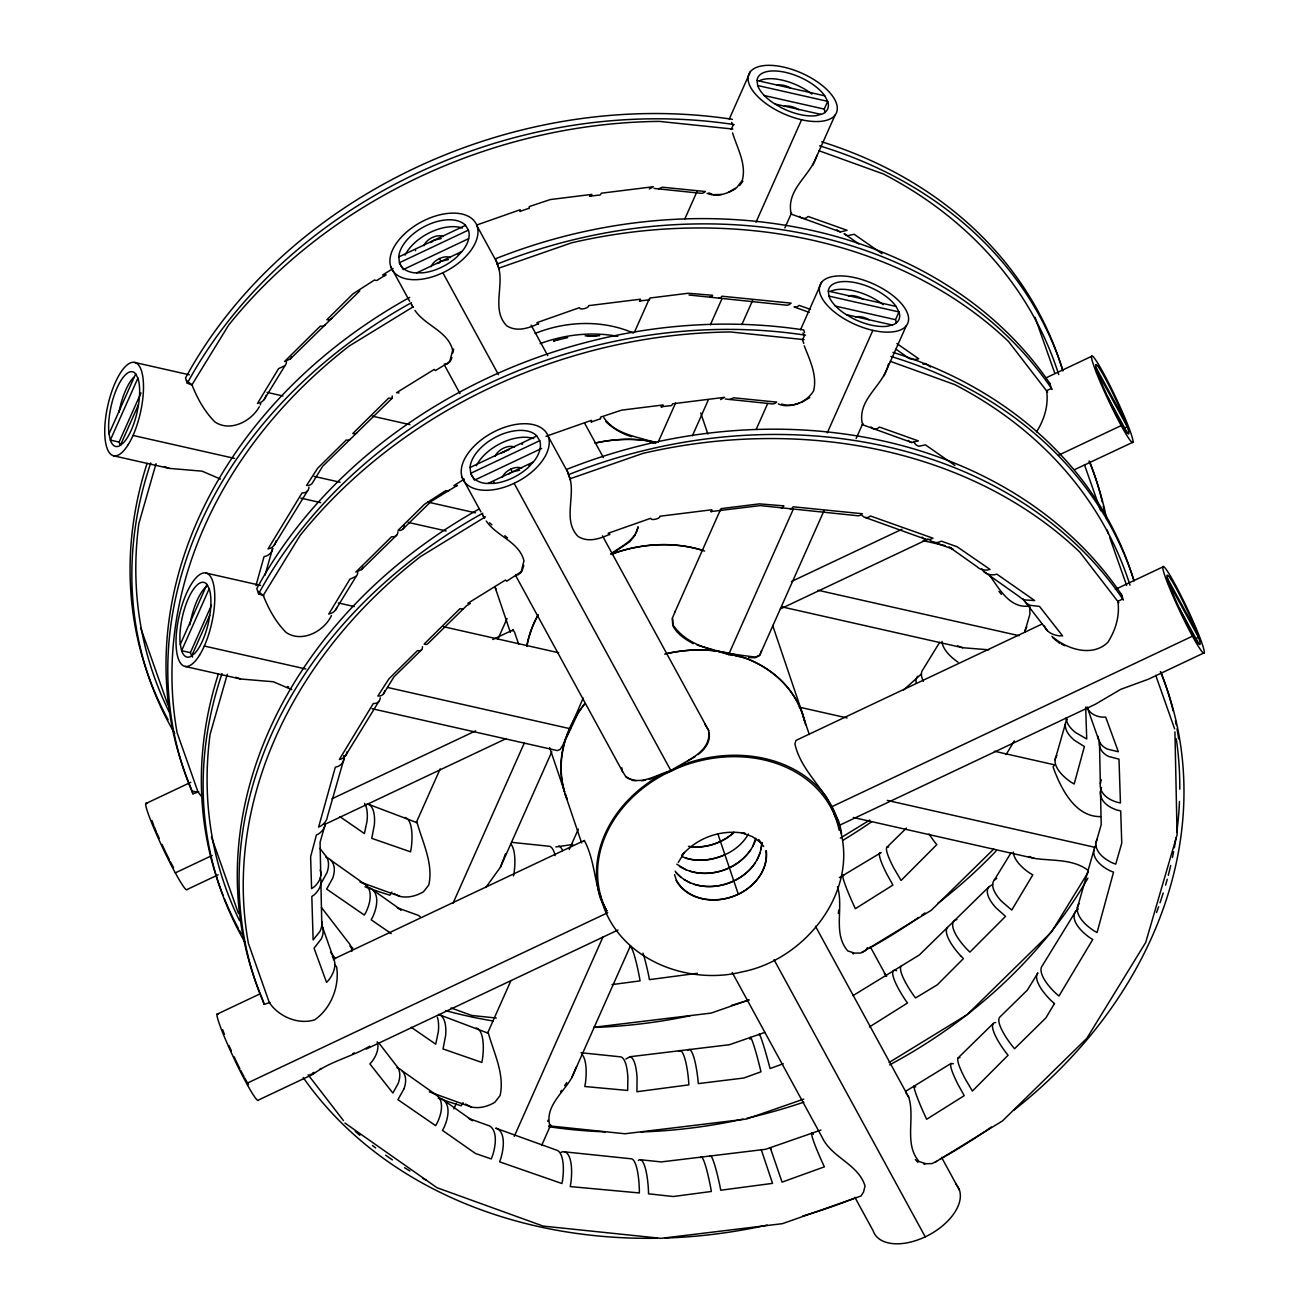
<?xml version="1.0" encoding="UTF-8"?>
<svg xmlns="http://www.w3.org/2000/svg" width="1309" height="1309" viewBox="0 0 1309 1309"><rect width="100%" height="100%" fill="white"/><g stroke="black" fill="none" stroke-linecap="round" stroke-linejoin="round"><path stroke-width="1.5" d="M762.002 842.718L761.069 849.672M888.484 363.771C883.951 385.402 857.788 398.525 862.107 422.692L862.746 423.658L856.135 438.515M505.47 853.877L500.463 867.147L485.819 887.502M838.333 913.322L838.676 910.18M513.521 875.917L514.159 872.285A38.288 13.352 -77.3 0 0 510.837 843.929M452.898 352.89L453.618 348.996M547.767 1121.306L547.98 1120.291M255.959 585.598L264.025 556.636L266.791 555.834A38.321 17.982 23.2 0 0 272.681 548.324L264.974 575.24M404.874 817.438A38.288 13.352 -77.3 0 1 411.288 847.774L410.584 851.848L371.756 838.349L374.358 824.883A38.566 15.626 -70.3 0 0 367.224 803.824L417.113 822.723C422.774 842.963 433.492 863.58 428.812 884.949L423.543 891.724C416.377 895.945 408.228 898.154 399.981 896.436L359.991 881.988M476.165 1028.023A38.288 13.352 -77.3 0 1 482.579 1058.376L481.859 1062.433L443.031 1048.951L445.633 1035.484A38.566 15.626 -70.3 0 0 438.499 1014.426L488.404 1033.308C494.049 1053.549 504.783 1074.182 500.103 1095.535L494.818 1102.309C487.668 1106.547 479.519 1108.739 471.273 1107.021L429.368 1091.886M156.033 463.664L138.819 523.747A477.949 389.1 -18.7 0 0 169.139 711.883M227.308 674.25L210.095 734.333A477.949 389.1 -18.7 0 0 239.531 920.636M343.956 758.909L327.43 816.603A38.37 20.404 9.6 0 1 321.016 825.881L318.627 827.059L335.3 767.221L338.066 766.419A38.321 17.982 23.2 0 0 343.792 755.522M755.866 838.202L752.626 846.694M1055.087 759.776L1065.379 723.893M1077.291 908.086L1093.833 850.392M1096.026 842.718L1101.196 824.686L1100.493 791.34M550.647 1124.824L550.222 1125.985L549.665 1124.987C545.149 1106.023 563.345 1092.753 571.755 1077.732L630.545 945.605M637.908 526.823C635.143 541.01 620.842 546.36 610.567 554.067M636.174 532.894L638.203 527.347M755.637 839.969C746.425 865.56 715.156 879.108 689.696 871.139M760.087 853.124L757.093 859.866M372.067 708.709L557.241 750.564L560.121 749.468L562.886 745.132L583.192 698.041M761.527 650.818L759.809 655.04L755.489 657.134C727.1 653.256 690.71 650.704 673.022 624.966L672.531 617.766L675.28 611.238M451.932 357.521L450.607 360.695L447.793 363.002L435.897 370.283A38.288 3.125 64.7 0 1 434.981 370.283L434.244 369.4L396.562 392.684L399.032 392.88M817.012 155.264C810.566 175.521 786.889 188.774 790.832 212.091L791.47 213.072L784.86 227.913M576.533 1066.622L571.755 1077.732M109.007 433.819L135.678 373.899M137.903 378.154L110.349 440.102A38.288 13.352 -77.3 0 0 119.414 445.927L123.406 442.851A38.288 13.352 -77.3 0 0 137.183 411.877L138.918 402.108A38.288 13.352 -77.3 0 0 137.903 378.154L135.596 373.752A38.288 13.352 -77.3 0 0 116.992 388.069A38.288 13.352 -77.3 0 0 108.974 433.606L110.349 440.102L119.086 442.082A38.288 13.352 -77.3 0 0 120.543 445.273M119.086 442.082L140.979 392.88M120.493 445.093L138.443 404.743M180.298 644.421L206.953 584.485M209.195 588.739L181.624 650.704A38.288 13.352 -77.3 0 0 190.705 656.513L194.681 653.453A38.288 13.352 -77.3 0 0 208.475 622.462L210.193 612.71A38.288 13.352 -77.3 0 0 209.195 588.739L206.871 584.338A38.288 13.352 -77.3 0 0 188.283 598.655A38.288 13.352 -77.3 0 0 180.249 644.192L181.624 650.704L190.378 652.667A38.288 13.352 -77.3 0 0 192.685 657.069M190.378 652.667L211.453 605.298M191.785 655.678L209.735 615.345M440.184 768.858L416.229 822.674L416.737 821.708M497.976 638.956L507.058 618.535M634.374 332.371L649.264 298.877M684.869 218.848L697.288 190.934M729.26 119.07L750.335 71.717M731.191 129.493L733.138 125.108L731.633 122.424M452.947 903.406L524.255 743.152M658.165 442.164L675.575 403.025M710.394 324.747L721.995 298.665M755.997 222.252L801.583 119.757M824.948 112.639A38.288 17.786 24 0 0 824.228 109.089L827.681 101.349L824.637 95.622A38.288 17.786 24 0 0 785.547 72.371A38.288 17.786 24 0 0 757.027 80.34L757.682 85.527A38.288 17.786 24 0 0 772.964 102.74L781.358 107.714A38.288 17.786 24 0 0 816.358 115.634L822.461 113.916A38.288 17.786 24 0 0 827.681 101.349L757.682 85.527M500.463 867.147L551.809 751.759M692.396 435.766L708.071 400.505M741.925 324.419L752.659 300.285M812.693 165.359L835.027 115.159A47.86 22.22 24 0 0 783.764 67.119A47.86 22.22 24 0 0 759.253 98.028A47.86 22.22 24 0 0 835.027 115.159M453.879 1108.87L456.366 1103.291M510.641 981.308L487.521 1033.259L488.012 1032.31M569.251 849.541L578.333 829.137M675.019 611.827L720.555 509.463M756.16 429.434L767.745 403.385M800.552 329.655L821.61 282.302M514.273 1136.359L602.991 936.966M719.001 651.555L728.606 654.615L793.27 509.25M827.272 432.854L872.874 330.359M896.223 323.225A38.288 17.786 24 0 0 895.52 319.691L898.956 311.935L895.929 306.224A38.288 17.786 24 0 0 856.839 282.973A38.288 17.786 24 0 0 828.302 290.942L828.957 296.112A38.288 17.786 24 0 0 844.256 313.326L852.634 318.316A38.288 17.786 24 0 0 887.633 326.219L893.752 324.517A38.288 17.786 24 0 0 898.956 311.935L828.957 296.112M541.615 1145.49L550.516 1125.445M823.934 510.886L759.547 655.629L755.228 657.723L748.633 657.511M883.968 375.945L906.303 325.745A47.86 22.22 24 0 0 855.055 277.704A47.86 22.22 24 0 0 830.528 308.629A47.86 22.22 24 0 0 906.303 325.745M260.18 405.005L260.818 403.597M404.056 1088.679L397.936 1099.675L435.619 1125.658L437.386 1122.549A38.403 20.093 -49.3 0 0 433.263 1093.359M259.297 406.772C251.263 421.351 230.139 432.281 214.921 421.94C204.449 411.468 197.364 398.427 191.948 384.83L228.682 325.025A477.949 389.1 -18.7 0 1 659.311 121.393L732.844 129.051M331.455 615.59C324.108 631.298 302.019 643.128 286.196 632.525C275.724 622.053 268.64 609.012 263.24 595.415L299.974 535.626A477.949 389.1 -18.7 0 1 730.586 331.979L804.119 339.636M791.47 213.072L790.963 214.038L840.476 231.922L847.087 230.302L808.144 216.476L806.491 217.752A38.288 13.352 -77.3 0 1 799.717 216.329M862.746 423.658L862.255 424.623L911.751 442.507L918.362 440.904L879.435 427.061L877.766 428.338A38.288 13.352 -77.3 0 1 871.009 426.914M1036.499 431.823C1044.32 419.747 1048.771 405.021 1046.578 390.72L1051.454 388.413L1049.671 383.144M560.579 1091.984L561.545 1090.332M1006.114 754.589L1014.295 740.878M264.107 399.638L284.969 365.669A38.566 16.035 31.4 0 0 286.507 361.759M274.088 545.346L307.599 490.777M335.382 610.223L356.244 576.255A38.566 16.035 31.4 0 0 357.799 572.344M345.363 755.931L378.89 701.362M383.357 694.097L393.927 676.884L421.662 649.722M678.258 862.467L684.411 852.454L681.711 855.644C696.961 837.498 722.061 828.826 745.279 833.522L741.303 832.655L752.413 836.664L761.543 843.127L758.484 839.576M939.682 642.31L922.992 669.488A38.566 16.035 31.4 0 0 923.385 681.302M1013.313 852.044A38.288 17.786 24 0 0 1029.299 872.792L1032.801 874.87L1011.759 910.066L1001.401 901.148A38.566 16.035 31.4 0 1 994.267 880.09L1010.973 852.912M1088.401 871.909L1051.454 932.041L967.106 1014.671L889.056 1062.515M1075.883 911.064L1042.373 965.633A38.37 14.284 37.1 0 0 1055.872 993.384L1058.965 996.018L1092.753 939.469L1090.021 937.817A38.321 17.606 24.8 0 1 1078.354 908.888M391.866 892.034L389.902 895.176A466.593 379.872 -18.7 0 1 364.998 886.798M463.141 1102.62L461.193 1105.761A466.593 379.872 -18.7 0 1 438.155 1098.087M564.654 1085.685L566.715 1082.576M867.474 947.585L865.249 950.759L860.618 953.034L854.679 953.116L847.839 950.989C832.393 933.448 844.027 907.595 837.465 886.602M750.646 849.934C735.462 871.859 702.72 880.515 679.535 866.443M755.097 863.089C742.138 882.135 716.121 891.118 694.146 884.311M321.621 882.462L326.988 872.628A38.566 21.582 -37.4 0 0 324.779 854.695L319.92 848.379M739.618 185.567L742.874 181.296M1054.121 765.405L1053.091 767.074C1060.781 788.296 1074.934 817.078 1100.673 816.62M635.487 534.743L629.613 541.844L612.236 553.527M625.866 1059.014L629.924 1056.739L729.538 1044.697L765.061 1032.343M512.179 630.873L513.046 629.924L514.568 632.247L518.675 644.224M583.454 841.474L584.321 840.509C596.233 862.484 593.828 889.58 606.852 911.08L600.569 898.858A125.206 101.938 -18.7 0 1 658.492 776.221L688.223 762.82A125.206 101.938 -18.7 0 1 826.339 797.017L838.513 820.792A125.206 101.938 -18.7 0 1 841.572 833.784M325.417 324.534A38.403 12.943 41.2 0 1 322.276 326.219L320.345 326.121L284.56 361.48L290.32 358.928L359.828 290.843M392.176 395.94A37.666 6.398 57.3 0 1 391.849 398.509L322.636 466.299L312.066 483.512A38.288 13.761 38.6 0 1 308.728 485.394L306.568 485.443L317.678 468.213L346.312 439.922L347.818 440.249A38.452 10.259 48.5 0 0 350.37 439.12M397.887 531.732A38.403 12.943 41.2 0 1 393.567 536.805L391.636 536.723L355.835 572.066L361.595 569.513L396.709 535.119M403.09 528.885L431.103 501.429L457.316 485.361A38.37 8.099 53.7 0 1 455.221 486.081L453.928 485.557L464.351 479.127M733.842 832.311C722.535 843.356 705.927 848.232 690.35 846.858M903.603 689.99L921.438 673.906M929.079 833.997A38.403 9.687 49.9 0 0 934.462 841.72L936.802 844.632L901.083 880.45L893.982 868.358A37.666 6.398 57.3 0 1 886.847 847.299L906.499 828.057M993.744 849.066L931.223 910.328L861.797 952.527M992.713 884.508L988.933 886.815L919.425 954.916L853.108 995.56M995.658 1022.542A38.403 9.687 49.9 0 0 1005.737 1052.305L1008.094 1055.218L972.374 1091.051L965.273 1078.96A37.666 6.398 57.3 0 1 958.139 1057.885L993.22 1023.523M734.022 832.459C721.75 843.192 704.7 848.936 688.469 846.318M218.145 1014.23A47.86 3.911 64.7 0 0 233.362 1057.099A47.86 3.911 64.7 0 0 258.397 1100.067L313.162 1074.182C330.261 1061.157 351.679 1056.968 369.711 1046.169M682.136 765.176L684.902 763.049M728.393 192.341L736.869 187.432L742.318 180.298C746.572 163.87 737.245 148.195 732.549 132.929M781.653 404.056C793.499 408.032 807.342 401.258 813.593 390.9C817.471 375.339 809.731 359.991 804.233 345.74M801.321 402.485L809.796 397.592M695.128 756.651L687.683 760.922M698.024 754.54C704.815 749.648 710.951 741.336 708.987 732.565M284.969 365.669L278.621 368.598L257.464 403.45L260.016 402.747A38.288 17.786 24 0 0 265.874 395.351M356.244 576.255L349.896 579.183L328.755 614.052L331.292 613.332A38.288 17.786 24 0 0 336.838 607.474M994.267 880.09L996.754 878.421M869.438 1026.943L907.497 1003.021L905.386 1000.043A38.37 8.099 53.7 0 1 895.307 970.264L896.583 970.771M393.076 268.541L382.653 274.972L383.946 275.495A38.37 8.099 53.7 0 0 386.024 274.775L378.121 279.619A38.288 8.672 52.3 0 1 375.896 280.421L374.57 279.962L353.103 293.772L326.825 319.74L328.772 319.854A38.452 12.435 42.7 0 0 331.799 318.283M412.433 307.271L349.176 346.034A477.949 389.1 -18.7 0 0 177.124 732.778L198.019 791.994L201.242 796.216M485.426 516.81L420.467 556.62A477.949 389.1 -18.7 0 0 248.399 943.364L269.31 1002.579C278.752 1016.586 298.223 1025.062 314.716 1019.809C330.948 1008.519 339.604 986.561 336.658 967.106L334.891 964.52M840.329 838.104L869.814 820.023M839.396 877.619L881.219 852.552M905.583 1091.33L950.939 1063.53L953.41 1063.726M935.313 1162.097L1002.498 1120.913L1086.846 1038.282L1145.702 942.464L1177.086 834.864L1174.926 731.878M430.105 242.525L433.852 240.234L441.248 238.565M437.239 263.584L440.969 261.309L448.365 259.624M501.38 453.11L509.168 449.445M508.514 474.169L512.261 471.894L519.657 470.209M312.409 1073.216L313.947 1072.316M735.625 188.594C727.329 193.879 716.514 197.381 707.056 193.339M649.28 779.428L671.173 771.165L678.995 766.894M319.838 1069.208L321.18 1068.52M398.803 256.924L465.513 225.377M468.426 230.106A38.288 22.008 -28.6 0 1 463.37 249.774L457.365 256.499A38.288 22.008 -28.6 0 1 422.872 272.812L414.593 272.845A38.288 22.008 -28.6 0 1 399.441 262.716L398.77 256.711A38.288 22.008 -28.6 0 1 426.816 225.344A38.288 22.008 -28.6 0 1 465.415 225.197L468.426 230.106L399.441 262.716L403.188 269.605L468.557 238.696M416.818 272.828L461.75 251.59M470.078 467.509L536.805 435.962M539.717 440.691A38.288 22.008 -28.6 0 1 534.645 460.359L528.64 467.084A38.288 22.008 -28.6 0 1 494.147 483.397L485.868 483.43A38.288 22.008 -28.6 0 1 470.733 473.318L470.062 467.313A38.288 22.008 -28.6 0 1 498.091 435.946A38.288 22.008 -28.6 0 1 536.69 435.799L539.717 440.691L470.733 473.318L474.48 480.19M476.296 479.339L541.648 448.431M488.11 483.414L533.025 462.175M145.724 803.628L190.803 782.307M492.74 639.512L513.046 629.924M1045.94 377.908L1091.575 356.343M198.019 791.994L192.079 791.176M175.341 872.874L212.173 855.448M331.913 798.834L475.592 730.88M791.438 581.523L901.966 529.245M1058.556 455.205L1121.175 425.589M1123.826 428.403L1127.278 426.767L1124.922 420.385A38.288 3.125 64.7 0 0 1105.14 378.203A38.288 3.125 64.7 0 0 1095.928 367.256L1097.269 371.772A38.288 3.125 64.7 0 0 1106.71 394.713L1110.948 403.761A38.288 3.125 64.7 0 0 1125.953 431.25L1127.916 433.606A38.288 3.125 64.7 0 0 1127.278 426.767L1097.269 371.772M218.145 874.805L187.122 889.482A47.86 3.911 64.7 0 1 162.071 846.514A47.86 3.911 64.7 0 1 146.87 803.628M324.403 824.572L506.272 738.554M780.426 608.914L928.016 539.112M1132.972 442.197L1074.836 469.522M217.016 1014.213L260.278 993.744M333.402 959.17L584.321 840.509M1042.111 624.017L795.937 740.436L794.923 743.97C801.386 773.357 830.135 792.469 837.94 821.365M1115.399 589.361L1162.85 566.928M246.616 1083.459L607.671 912.733M831.411 806.917L1192.466 636.174M1195.101 638.988L1198.553 637.352L1196.197 630.971A38.288 3.125 64.7 0 0 1176.431 588.805A38.288 3.125 64.7 0 0 1167.219 577.842L1168.544 582.358A38.288 3.125 64.7 0 0 1177.985 605.298L1182.223 614.346A38.288 3.125 64.7 0 0 1197.228 641.852L1199.208 644.192A38.288 3.125 64.7 0 0 1198.553 637.352L1168.544 582.358M366.291 1049.049L617.963 930.028M838.791 825.619L1095.224 704.34L1120.799 689.303L1148.353 679.224L1204.247 652.782M936.54 1161.345L931.893 1163.619L925.954 1163.701L919.131 1161.574C903.685 1144.033 915.318 1118.181 908.741 1097.187L815.458 926.232M611.745 554.574L616.948 552.218A125.206 101.938 -18.7 0 1 704.618 551.04M352.71 1053.614L354.33 1052.894M748.404 833.997A47.811 39.826 -13.9 0 1 724.924 854.712C712.652 860.389 698.237 862.14 685.245 857.984M783.289 1063.759L770.068 1068.537L769.021 1064.577A38.37 1.98 75.5 0 0 758.942 1034.797M476.607 225.066L520.197 209.751L520.295 210.962A38.37 1.98 75.5 0 1 519.886 211.42L528.738 208.344A38.288 2.618 76.8 0 0 529.327 207.82L529.311 206.544L550.287 199.557L591.864 194.386L591.341 195.548A38.452 6.774 85.8 0 1 589.623 196.203L598.818 195.106A38.403 7.363 87.2 0 0 600.684 194.419L601.306 193.208L653.371 186.729L649.313 189.003M546 436.322L591.472 420.336L591.57 421.547A38.37 1.98 75.5 0 1 591.161 422.005L600.029 418.929A38.288 2.618 76.8 0 0 600.602 418.405L600.586 417.129L621.562 410.142L663.139 404.972L662.616 406.15A38.452 6.774 85.8 0 1 660.914 406.804L670.093 405.708A38.403 7.363 87.2 0 0 671.975 405.005L672.597 403.794L724.646 397.314L720.588 399.589M709.723 297.176A38.288 8.345 89.5 0 0 711.9 296.456L712.62 295.294L688.109 293.265L649.935 298.027L649.706 299.303A38.452 4.32 80.4 0 1 648.659 299.876L639.496 301.005A38.403 3.698 79.1 0 0 640.346 300.432L640.543 299.188L588.592 305.651C589.737 307.746 579.658 310.658 579.347 307.713L536.886 322.652L537.704 323.634A38.288 3.125 64.7 0 0 538.604 323.65C528.492 328.166 516.957 332.273 506.763 325.826C491.595 310.364 503.752 287.08 498.778 268.149L571.64 242.803A477.949 389.1 -18.7 0 1 1008.568 341.551L1047.609 392.193M535.054 333.484C565.995 320.95 602.451 319.592 633.392 333.042M553.527 341.044L559.254 339.064M789.949 508.694A38.37 8.95 -89 0 0 792.289 507.99L793.107 506.796L862.386 513.733L860.651 515.108A38.321 13.123 -78 0 1 857.068 515.681L760.284 505.601L710.771 511.59A38.403 3.698 79.1 0 0 711.638 511.017L711.834 509.774L659.867 516.237C661.029 518.331 650.949 521.244 650.622 518.315L608.161 533.254L608.98 534.219A38.288 3.125 64.7 0 0 609.896 534.236C599.767 538.752 588.232 542.875 578.054 536.412C562.87 520.966 575.027 497.665 570.069 478.75L642.915 453.389A477.949 389.1 -18.7 0 1 1079.843 552.153L1118.884 602.778M724.924 854.712C711.458 860.537 695.521 862.516 681.793 856.479M748.83 999.961L711.147 1013.084L593.779 1027.27M803.71 1099.102L746.31 1119.08L624.884 1133.758L548.815 1125.838M820.956 1130.043L765.667 1149.286L661.258 1161.917L640.543 1159.758M409.701 297.388A466.593 379.872 -18.7 0 0 191.196 788.542L192.963 793.81L198.739 791.83M479.209 508.956A466.593 379.872 -18.7 0 0 262.471 999.127L264.254 1004.396L270.014 1002.416M553.625 340.913L567.697 337.607M799.668 402.927C792.943 405.463 785.122 407.148 778.348 403.925M555.85 846.956L572.786 844.452M922.96 364.164L925.578 363.575L930.519 367.011M658.492 188.872L662.387 187.22L705.371 191.523L703.882 192.668A38.288 13.352 -77.3 0 1 700.217 193.225L654.107 188.431M729.768 399.474L733.662 397.805L776.646 402.108L775.157 403.254A38.288 13.352 -77.3 0 1 771.492 403.81L725.399 399.016M391.833 398.509L388.675 398.067L352.825 433.492L354.314 433.884A38.403 9.687 49.9 0 0 356.752 432.87M463.124 609.11L459.966 608.669L424.1 644.077L425.605 644.47A38.403 9.687 49.9 0 0 428.027 643.472L466.446 605.838L470.324 603.465L467.853 603.285L505.536 580.002L506.272 580.869A38.288 3.125 64.7 0 0 507.172 580.885L521.898 571.297L523.813 565.439M886.864 847.299L888.647 846.939M958.139 1057.901L959.939 1057.525M641.77 780.851L645.533 780.131M612.007 984.597L640.068 980.883L639.365 976.809A38.452 4.32 80.4 0 0 630.316 946.456M697.272 973.307L649.428 979.639L648.708 975.68A38.403 3.698 79.1 0 0 643.014 953.148M587.037 335.693L596.789 335.824M585.172 335.824L599.735 335.693M309.971 1074.427L313.162 1074.182M713.683 194.616L721.57 194.501M1029.381 606.018C1010.106 608.816 999.471 589.197 989.98 575.862M988.704 649.804L962.753 647.726L782.078 606.901M431.545 241.641L431.577 241.641A9.523 5.481 -28.6 0 1 432.428 241.756M438.662 262.7L438.695 262.716A9.523 5.481 -28.6 0 1 439.562 262.814M502.82 452.243L502.852 452.243A9.523 5.481 -28.6 0 1 503.72 452.341M113.654 455.827L169.221 468.377L202.061 471.158L220.419 479.045M184.945 666.412L240.496 678.978L273.336 681.76L291.694 689.63M853.353 817.487L1034.028 858.328C1052.191 861.126 1071.842 858.655 1087.484 869.847L1087.943 870.501M444.307 364.033L446.844 364.278L449.658 361.988L452.669 350.272C448.022 331.112 425.343 325.761 414.986 310.446M515.582 574.618L518.119 574.864L520.949 572.573L523.96 560.857C519.297 541.713 496.618 536.363 486.261 521.031M689.009 295.016L785.776 305.095A38.321 13.123 -78 0 0 789.376 304.522L791.111 303.132L721.832 296.21L720.997 297.405A38.37 8.95 -89 0 1 718.674 298.092M511.721 842.358L549.469 846.285A38.566 11.045 -83.9 0 1 555.114 855.611M496.291 1018.026L471.911 1015.489L451.049 1007.963M581.016 1052.731L620.761 1056.87A38.566 11.045 -83.9 0 1 627.878 1077.929L627.666 1090.462L584.796 1086.503L585.45 1082.87A38.288 13.352 -77.3 0 0 582.129 1054.514M564.474 1151.838L631.592 1158.825A38.37 8.95 -89 0 1 639.332 1189.308L639.348 1192.957L570.249 1186.576L570.969 1182.191A38.321 13.123 -78 0 0 560.89 1152.411M631.92 780.328L635.912 780.769M728.606 654.615L732.255 655.236M735.887 655.858L739.536 656.496M714.01 649.968L697.173 645.092M757.044 80.52L824.752 95.819M763.949 95.475L824.228 109.089M775.239 104.082L820.825 114.374M828.335 291.105L896.027 306.421M835.24 306.061L895.52 319.691M846.514 314.667L892.1 324.976M134.598 362.429L189.347 374.799M267.052 392.373L282.924 395.956M372.28 416.147L409.995 424.672M923.107 540.65L945.016 545.591M191.948 384.83L186.418 380.592M133.043 435.455L234.573 458.395M314.209 476.394L340.095 482.252M427.699 502.051L475.494 512.85M817.994 590.261L1019.073 635.699M300.775 498.124L320.689 502.623M408.293 522.422L446.124 530.963M205.873 573.015L260.622 585.401M338.327 602.958L354.215 606.542M443.555 626.733L558.714 652.766M799.259 707.138L847.054 717.937M994.398 751.235L1054.121 764.734M263.24 595.415L257.693 591.177M204.319 646.041L305.864 668.997M387.497 687.438L570.659 728.835M887.273 800.404L1096.337 847.643M655.825 442.998L645.255 440.38A125.206 101.938 -18.7 0 0 595.366 443.08M655.662 442.818C637.647 436.486 615.312 434.719 603.809 417.587M647.726 440.953L653.486 442.802M287.456 686.554L288.716 686.963M708.725 192.898L712.031 194.043M957.55 645.893L962.753 647.726M1028.841 856.479L1034.028 858.328M810.5 309.415L799.128 305.373L797.786 306.371A38.321 13.614 -76.5 0 1 794.056 306.911L809.175 312.376M818.976 150.715L883.362 173.966A477.949 389.1 -18.7 0 1 1058.719 374.603M890.251 361.3L954.654 384.568A477.949 389.1 -18.7 0 1 1130.011 585.188M865.331 517.497L925.807 539.341M933.873 542.27L952.952 549.158L948.992 546.851M468.589 1118.377L487.668 1125.265A38.288 17.459 -62.8 0 1 492.724 1155.111L491.268 1158.956L475.462 1153.474L442.458 1130.371L444.111 1127.311A38.452 19.831 -51.1 0 0 439.857 1098.038M732.402 119.332A466.593 379.872 -18.7 0 0 185.518 377.957L187.302 383.226L192.521 385.141M164.492 466.642L169.221 468.377M804.577 332.568L803.677 329.933A466.593 379.872 -18.7 0 0 256.809 588.543L258.593 593.811L263.813 595.726M235.784 677.244L240.496 678.978M631.56 436.633C621.759 433.737 612.923 428.436 605.609 421.383M686.112 869.847L676.769 864.169M690.563 883.019L683.985 879.599M626.029 777.055L630.284 779.379M1061.435 644.159L1064.904 645.746M644.584 439.791L645.795 440.348M715.876 650.377L717.087 650.933M396.856 894.881L399.981 896.436M471.273 1107.021L465.464 1104.06M852.486 953.328L853.435 953.868M923.761 1163.93L924.727 1164.454M394.189 893.474L395.302 894.112M469.915 1119.13L472.549 1120.668L444.324 1100.673M693.394 643.668C685.229 639.365 677.015 634.014 672.777 625.555L672.27 618.339M339.915 816.669L364.426 833.571L367.027 821.168A37.666 15.675 -68.8 0 0 364.54 803.415M391.227 933.612L371.167 919.785L372.836 916.725A38.452 19.831 -51.1 0 0 368.582 887.453M411.19 1027.254L435.717 1044.173L438.319 1031.754A37.666 15.675 -68.8 0 0 437.353 1017.208M882.021 253.717L854.139 234.262L847.79 235.653A37.666 15.675 -68.8 0 1 844.125 233.558L858.835 243.981M896.91 343.58L918.722 358.781L916.235 359.402A38.452 19.831 -51.1 0 1 905.943 356.244L895.978 349.192M954.948 465.464L925.414 444.847L919.082 446.238A37.666 15.675 -68.8 0 1 913.6 441.444M950.661 548.029L977.218 566.846A38.452 19.831 -51.1 0 0 987.51 569.988L989.997 569.382L957.157 546.786L941.318 541.157L938.897 542.188A38.288 17.459 -62.8 0 1 929.93 539.962M983.746 571.46L1019.662 596.904A37.666 20.911 -39.3 0 0 1024.62 599.915L1034.666 600.553L996.869 574.16L994.235 574.766A38.403 20.093 -49.3 0 1 981.668 568.564M330.588 860.029L366.52 885.457M373.049 890.087L401.274 910.066L397.314 907.775L416.393 914.664A38.288 17.459 -62.8 0 1 420.336 916.954M401.879 1070.615L437.795 1096.058M344.954 1123.057L436.977 1187.705L543.186 1226.091L661.012 1238.347L782.438 1223.67L861.06 1195.984L863.531 1192.09L865.036 1186.019C858.54 1164.159 831.379 1157.614 822.003 1137.063L732.238 972.522M1051.912 636.37C1066.54 649.051 1092.05 657.625 1107.774 642.408C1115.595 630.333 1120.046 615.623 1117.853 601.306L1122.729 598.998L1120.946 593.73M1052.943 637.843L1059.701 643.373M504.783 535.708L507.516 537.917M681.04 877.521L675.951 872.661M489.533 522.749L491.906 524.893M960.544 955.668L963.44 958.581L937.26 984.843L915.547 997.949L913.42 995.118A38.288 8.672 52.3 0 1 901.116 966.124M915.351 1159.578L917.904 1162.343M915.727 1087.01L914.991 1086.126A38.288 3.125 64.7 0 0 925.07 1115.906L926.657 1119.277L964.226 1095.649L958.073 1084.588A38.566 5.956 58.6 0 1 950.939 1063.53M813.38 1134.281L812.562 1133.299A38.288 3.125 64.7 0 0 822.641 1163.079L824.408 1166.843L782.062 1182.125L770.265 1147.682L770.919 1149.204M998.98 591.406L1001.401 594.368M330.572 952.347L335.513 958.597M1025.471 602.238L1047.38 630.643M758.696 840.002L763.671 846.448M675.133 871.156C699.939 902.392 759.973 882.413 761.723 842.751M321.458 907.497L348.161 942.153A38.37 20.764 -44.3 0 1 351.843 951.398M379.021 1043.191L396.071 1065.281A38.566 21.582 -37.4 0 1 398.28 1083.214L392.896 1093.048L369.874 1063.939L372.116 1061.435A38.288 22.008 -28.6 0 0 377.188 1041.768M308.106 1074.754L343.482 1120.635M905.959 1092.9L908.741 1097.187M704.586 723.795L708.545 730.258C712.194 752.479 685.507 760.644 670.879 770.641C656.398 774.486 640.15 786.758 625.735 776.532L622.315 771.05L621.84 767.794M411.517 304.735L413.186 307.5L411.075 303.606M482.792 515.321L484.477 518.086L482.35 514.192M802.924 333.01L804.413 335.709L802.466 340.078L803.824 343.514M1095.977 367.404L1125.004 420.598M1107.856 397.151L1127.393 432.968M1167.268 578.005L1196.279 631.183M1179.131 607.736L1198.668 643.553M477.065 226.015A47.86 27.522 -28.6 0 1 420.091 279.406A47.86 27.522 -28.6 0 1 404.661 233.804A47.86 27.522 -28.6 0 1 477.065 226.015L496.373 261.424L498.778 268.149M531.176 325.221L547.767 355.639M584.861 423.609L603.4 457.577M870.272 946.751L886.275 976.089M548.34 436.617A47.86 27.522 -28.6 0 1 491.382 489.991A47.86 27.522 -28.6 0 1 475.936 444.406A47.86 27.522 -28.6 0 1 548.34 436.617L567.648 472.009L570.069 478.75M602.467 535.823L708.823 730.782M941.564 1157.352L959.448 1190.126M431.054 266.741A11.961 6.872 -28.6 0 1 439.464 258.544L440.969 261.309M442.851 272.73L498.451 374.636M502.345 477.343A11.961 6.872 -28.6 0 1 510.755 469.146L512.261 471.894M514.126 483.332L671.173 771.165M774.044 959.742L925.234 1236.841M390.818 266.807L409.652 301.299M444.438 365.08L459.983 393.567M462.093 477.392L480.927 511.901M515.713 575.665L622.593 771.574M854.859 1197.277L873.201 1230.902A47.86 27.522 -28.6 0 0 930.781 1233.962A47.86 27.522 -28.6 0 0 955.668 1184.007M162.005 844.436L165.098 851.046A38.288 3.125 64.7 0 0 169.434 859.768M234.049 1056.674L236.373 1061.632A38.288 3.125 64.7 0 0 239.858 1068.684M761.314 1149.809L772.539 1183.369L720.719 1190.225L719.983 1186.265A38.403 3.698 79.1 0 0 709.903 1156.501M1035.059 317.351L1054.694 372.983M1084.474 464.826L1100.656 510.674M1107.021 529.867L1108.379 533.696M1109.721 537.541L1126.656 585.499M1155.765 675.411L1174.631 728.9M1098.807 740.19L1087.124 707.056A38.288 22.008 -28.6 0 0 1102.26 717.168L1105.712 717.152L1118.344 751.759L1107.185 749.043A38.566 22.384 -19.6 0 1 1098.12 736.329M833.751 813.298C867.474 880.433 810.402 958.581 742.285 971.834C684.607 986.495 613.316 956.486 600.177 894.587M334.139 959.939L322.439 926.805A38.566 22.384 -19.6 0 1 321.212 939.028L314.045 948.158L326.563 982.421L329.066 979.623A38.288 22.008 -28.6 0 0 332.371 956.535M140.816 628.238L167.896 704.962M211.42 836.909L238.5 913.633M1050.374 384.208A466.593 379.872 -18.7 0 0 495.489 258.789L499.154 269.523M1122.549 597.428L1121.666 594.793A466.593 379.872 -18.7 0 0 566.764 469.375L570.429 480.125M700.757 412.973L707.874 434.032M772.686 625.489L803.137 715.467M802.859 715.499L809.289 734.48M717.921 834.029L738.292 894.194M674.511 874.576L676.426 880.221A47.86 38.959 -18.7 0 0 731.518 896.894A47.86 38.959 -18.7 0 0 766.305 850.703M549.649 747.586L564.555 791.618M494.933 586.759L510.363 632.345M564.932 793.565L581.638 842.931M1085.668 707.073L1086.715 739.012L1075.409 732.418A37.666 19.308 14.4 0 1 1066.148 717.856M1100.329 783.698L1099.462 741.663A37.666 21.86 -17.7 0 0 1108.576 756.438L1118.999 759.171L1120.439 802.99L1116.855 802.188A38.403 21.991 -7.1 0 1 1101.393 779.82M1029.741 606.263L1029.905 614.101L1024.751 632.116A38.288 20.617 7.7 0 1 1026.763 627.011M320.77 875.656L320.067 842.309L325.237 824.294A38.288 20.617 7.7 0 1 318.758 833.8L316.402 835.011L310.626 856.757L311.591 888.647L314.324 886.733A38.452 21.909 -5.1 0 0 320.181 869.994M320.918 883.297L321.801 925.332M749.942 1039.215L749.926 1037.939A38.288 2.618 76.8 0 1 760.005 1067.719L760.971 1071.809L743.741 1078.027L698.286 1083.607L697.992 1079.974A38.452 6.774 85.8 0 0 687.912 1050.211M606.721 911.015A123.815 100.793 -18.7 0 1 685.671 764.996A123.815 100.793 -18.7 0 1 839.134 830.135M765.978 850.932A47.86 38.959 -18.7 0 1 731.191 897.123A47.86 38.959 -18.7 0 1 676.098 880.433M496.307 590.081A125.206 101.938 -18.7 0 1 494.9 586.547M595.088 443.113A125.206 101.938 -18.7 0 1 655.171 442.082M526.693 646.204A125.206 101.938 -18.7 0 1 537.95 615.017M173.557 867.605A38.288 3.125 64.7 0 1 170.268 861.42M159.256 838.431A38.288 3.125 64.7 0 1 156.998 833.26M156.295 831.624A38.288 3.125 64.7 0 1 154.347 826.895M153.775 825.439A38.288 3.125 64.7 0 1 151.909 820.481M275.839 541.092A38.321 17.606 24.8 0 1 270.047 548.373L268.05 548.913L302.035 492.92L304.179 492.806A38.37 14.284 37.1 0 0 308.957 487.177M192.963 793.81A466.593 379.872 -18.7 0 1 411.484 302.657M405.037 255.157A38.288 22.008 -28.6 0 1 462.421 228.028M439.464 258.544A11.961 6.872 -28.6 0 1 450.345 257.628M458.15 254.6A1.914 1.096 -28.6 0 1 458.608 254.437M423.936 245.683A11.961 6.872 -28.6 0 1 432.346 237.485A11.961 6.872 -28.6 0 1 443.211 236.569M415.411 250.739A1.914 1.096 -28.6 0 1 415.706 250.412M497.256 264.058A466.593 379.872 -18.7 0 1 1052.158 389.477M884.393 973.421A47.86 27.522 -28.6 0 1 886.635 976.269M361.971 882.757A38.403 20.093 -49.3 0 1 366.095 911.948L364.327 915.073L326.661 889.089L332.764 878.077A37.666 20.911 -39.3 0 0 325.646 857.019M748.977 1000.011A466.593 379.872 -18.7 0 1 731.436 1005.41M689.958 1015.784A466.593 379.872 -18.7 0 1 595.971 1027.369M493.1 1020.987A466.593 379.872 -18.7 0 1 445.731 1010.646M879.664 852.944A38.566 5.956 58.6 0 0 886.782 874.003L892.934 885.064L855.366 908.691L853.795 905.321A38.288 3.125 64.7 0 1 843.716 875.541M1089.088 461.03A466.593 379.872 -18.7 0 1 1106.743 519.509M996.116 850.965A466.593 379.872 -18.7 0 1 937.768 903.374M924.988 912.913A466.593 379.872 -18.7 0 1 921.732 915.236M918.476 917.544A466.593 379.872 -18.7 0 1 868.996 948.42M1089.579 461.439A466.593 379.872 -18.7 0 1 1102.358 502.263M1103.274 506.239A466.593 379.872 -18.7 0 1 1104.141 510.232M540.175 343.629A125.206 101.938 -18.7 0 1 617.783 336.348M119.004 412.27A38.288 13.352 -77.3 0 1 133.6 377.385M291.629 356.555A37.666 15.25 32.9 0 1 290.32 358.928M187.302 383.226A466.593 379.872 -18.7 0 1 734.185 124.6M759.449 80.7A38.288 17.786 24 0 1 811.94 94.068M777.104 85.429A11.961 5.563 24 0 1 790.62 88.03M784.238 106.487A11.961 5.563 24 0 1 798.948 109.825M840.476 231.922A38.566 15.626 -70.3 0 1 836.958 229.779M819.581 145.839A466.593 379.872 -18.7 0 1 1062.843 370.349M821.676 141.765A466.593 379.872 -18.7 0 1 1062.859 370.938M174.719 733.515A466.593 379.872 -18.7 0 1 150.748 462.961M168.108 719.721A466.593 379.872 -18.7 0 1 147.083 463.37M958.024 662.19A38.288 17.786 24 0 1 942.022 641.443M916.284 683.249A37.666 15.25 32.9 0 1 917.642 676.229M558.648 846.154A37.666 10.259 -85.3 0 1 562.674 850.621M871.614 821.774A466.593 379.872 -18.7 0 1 842.914 840.313M805.542 724.662A125.206 101.938 -18.7 0 0 746.146 658.296L716.53 650.966A125.206 101.938 -18.7 0 0 664.645 654.14M567.141 798.883A125.206 101.938 -18.7 0 1 565.21 793.532M564.654 791.716A125.206 101.938 -18.7 0 1 565.488 739.798L577.907 713.503A125.206 101.938 -18.7 0 1 584.959 703.686M526.971 646.171A125.206 101.938 -18.7 0 1 538.212 614.985M611.45 554.214A125.206 101.938 -18.7 0 1 702.982 550.385M189.936 624.835A38.288 13.352 -77.3 0 1 207.558 585.647M449.412 490.204A38.288 8.672 52.3 0 1 447.171 491.006L445.862 490.548L424.394 504.358L398.1 530.325L400.063 530.456A38.452 12.435 42.7 0 0 404.186 525.547M362.904 567.141A37.666 15.25 32.9 0 1 361.595 569.53M258.593 593.811A466.593 379.872 -18.7 0 1 805.46 335.186M830.724 291.285A38.288 17.786 24 0 1 883.231 304.67M848.396 296.03A11.961 5.563 24 0 1 863.106 299.352M855.513 317.089A11.961 5.563 24 0 1 869.029 319.674M1067.277 719.197A38.566 19.471 16.2 0 0 1074.394 740.256L1084.392 746.555L1074.165 784.026L1071.04 782.177A38.288 17.786 24 0 1 1056.87 755.489M911.751 442.507A38.566 15.626 -70.3 0 1 908.233 440.364M890.856 356.424A466.593 379.872 -18.7 0 1 1134.118 580.951M892.951 352.366A466.593 379.872 -18.7 0 1 1133.561 579.576M349.928 946.145A38.288 20.469 -46.2 0 1 352.857 948.24M245.012 942.398A466.593 379.872 -18.7 0 1 222.023 673.562M241.281 933.726A466.593 379.872 -18.7 0 1 239.4 930.306M238.418 928.506A466.593 379.872 -18.7 0 1 224.477 898.956M222.972 895.16A466.593 379.872 -18.7 0 1 218.374 673.971M960.544 955.668A38.452 12.435 42.7 0 1 947.454 927.476M988.933 886.815A37.666 15.25 32.9 0 0 996.051 907.873L1005.541 916.365L969.887 952.118L967.04 949.303A38.403 12.943 41.2 0 1 956.961 919.54M678.553 1051.34A38.403 7.363 87.2 0 1 688.632 1081.103L688.861 1084.85L636.943 1091.722L637.058 1077.814A37.666 10.259 -85.3 0 0 629.924 1056.739M1087.894 878.192A466.593 379.872 -18.7 0 1 889.613 1064.904M803.857 1102.129A466.593 379.872 -18.7 0 1 747.014 1118.23M743.037 1119.113A466.593 379.872 -18.7 0 1 641.083 1131.941M605.298 1131.876A466.593 379.872 -18.7 0 1 548.831 1126.705M666.379 653.698A125.206 101.938 -18.7 0 1 804.43 720.964M566.862 798.915A125.206 101.938 -18.7 0 1 584.681 703.718M248.481 1084.605A38.288 3.125 64.7 0 1 244.832 1078.207M244.047 1076.734A38.288 3.125 64.7 0 1 240.709 1070.369M231.333 1050.8A38.288 3.125 64.7 0 1 228.993 1045.531M224.379 1034.29A38.288 3.125 64.7 0 1 222.71 1029.643M347.114 751.677A38.321 17.606 24.8 0 1 341.322 758.975L339.326 759.498L373.31 703.506L375.47 703.391A38.37 14.284 37.1 0 0 380.248 697.762M321.703 921.34A37.666 21.86 -17.7 0 1 319.821 931.615L313.129 939.911L311.82 896.501L314.487 894.587A38.403 21.991 -7.1 0 0 320.345 877.603M422.463 646.679A38.452 10.259 48.5 0 1 419.093 650.835L417.587 650.508L388.969 678.798L377.843 696.028L380.019 695.979A38.288 13.761 38.6 0 0 384.666 690.579M264.254 1004.396A466.593 379.872 -18.7 0 1 482.759 513.243M476.329 465.742A38.288 22.008 -28.6 0 1 533.696 438.613M521.866 444.389A1.914 1.096 -28.6 0 1 522.749 443.964M510.755 469.146A11.961 6.872 -28.6 0 1 521.62 468.213M529 465.448A1.914 1.096 -28.6 0 1 529.425 465.202M495.211 456.285A11.961 6.872 -28.6 0 1 503.621 448.087A11.961 6.872 -28.6 0 1 514.502 447.154M493.82 482.399A1.914 1.096 -28.6 0 1 494.115 482.056M1023.278 599.211A38.566 21.582 -37.4 0 0 1030.396 605.363L1039.461 606.394L1062.581 635.863L1059.505 635.863A38.288 22.008 -28.6 0 1 1044.369 625.751M862.189 515.501A38.321 13.614 -76.5 0 0 869.078 516.957L870.42 515.975L932.957 538.195L930.683 539.226A38.37 17.099 -64.4 0 1 921.961 537.083M781.015 507.761A38.288 8.345 89.5 0 0 783.175 507.041L783.895 505.879L759.4 503.867L721.226 508.612L720.981 509.905A38.452 4.32 80.4 0 1 719.95 510.477M568.548 474.643A466.593 379.872 -18.7 0 1 1123.449 600.062M638.367 1160.478A38.288 8.345 89.5 0 1 648.446 1190.257L648.528 1193.808L673.268 1196.524L711.343 1191.468L710.64 1187.41A38.452 4.32 80.4 0 0 700.56 1157.631M426.161 1180.178A477.949 389.1 -18.7 0 1 422.512 1178.198M409.897 1170.966A477.949 389.1 -18.7 0 1 404.579 1167.726M392.422 1159.872A477.949 389.1 -18.7 0 1 385.631 1155.192M375.683 1147.944A477.949 389.1 -18.7 0 1 372.427 1145.473M359.811 1135.296A477.949 389.1 -18.7 0 1 355.23 1131.369M396.922 1067.604A37.666 20.911 -39.3 0 1 404.056 1088.679M854.777 1198.144A466.593 379.872 -18.7 0 1 802.728 1215.996M767.205 1225.077A466.593 379.872 -18.7 0 1 665.25 1238.036M657.265 1238.232A466.593 379.872 -18.7 0 1 303.23 1077.602M1097.089 839.233A38.288 20.617 7.7 0 0 1112.585 862.975L1115.743 864.136L1121.764 843.094L1120.7 810.909L1117.019 810.058A38.452 21.909 -5.1 0 1 1101.556 787.511M1095.813 845.385A38.37 20.404 9.6 0 0 1110.31 870.894L1113.55 872.17L1097.057 932.564L1093.277 930.355A38.321 17.982 23.2 0 1 1079.091 903.75M1176.251 738.718A477.949 389.1 -18.7 0 1 1179.785 789.18M1179.491 801.452A477.949 389.1 -18.7 0 1 1176.791 832.049M1175.957 837.907A477.949 389.1 -18.7 0 1 1174.337 847.708M1173.617 851.635A477.949 389.1 -18.7 0 1 1172.439 857.542M1170.704 865.445A477.949 389.1 -18.7 0 1 1168.283 875.312M1167.235 879.255A477.949 389.1 -18.7 0 1 1165.583 885.162M1163.21 893.016A477.949 389.1 -18.7 0 1 1160.003 902.801M1158.645 906.712A477.949 389.1 -18.7 0 1 1156.534 912.537M1160.363 671.615A466.593 379.872 -18.7 0 1 1013.755 1110.294M991.388 1126.984A466.593 379.872 -18.7 0 1 940.287 1159.021M1160.87 672.024A466.593 379.872 -18.7 0 1 1173.159 710.869M1175.417 720.834A466.593 379.872 -18.7 0 1 1176.235 724.826M1177.004 728.851A466.593 379.872 -18.7 0 1 1178.689 738.963M562.543 1180.342L561.954 1183.532L499.596 1161.852L500.938 1158.089A38.37 17.099 -64.4 0 0 495.718 1128.178L556.21 1150.022A38.321 13.614 -76.5 0 1 562.543 1180.342M1054.449 1003.578L1045.891 1017.895L1014.573 1048.722L1012.233 1045.94A38.452 10.259 48.5 0 1 999.618 1017.289L1027.336 990.111L1037.906 972.898A38.288 13.761 38.6 0 0 1051.323 1000.796L1054.449 1003.578M1096.467 372.869A47.86 3.911 64.7 0 0 1131.827 442.18A47.86 3.911 64.7 0 0 1108.527 382.735A47.86 3.911 64.7 0 0 1096.467 372.869M128.266 444.569A47.86 16.69 -77.3 0 0 138.459 364.9A47.86 16.69 -77.3 0 0 105.636 417.898A47.86 16.69 -77.3 0 0 128.266 444.569M199.557 655.171A47.86 16.69 -77.3 0 0 209.735 575.502A47.86 16.69 -77.3 0 0 176.928 628.484A47.86 16.69 -77.3 0 0 199.557 655.171M1167.743 583.47A47.86 3.911 64.7 0 0 1203.118 652.782A47.86 3.911 64.7 0 0 1179.802 593.321A47.86 3.911 64.7 0 0 1167.743 583.47"/></g></svg>
